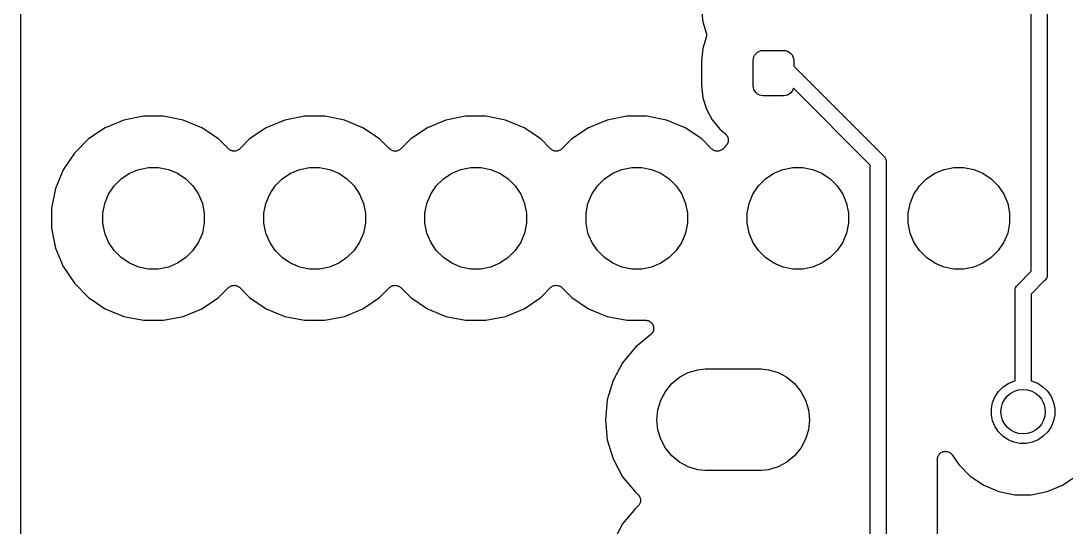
# Model space of a CAD drawing. Extents: x 2.36 to 5.74, y -5.57 to -1.66.
# Drawn here: x 2.358 to 3.007, y -2.867 to -2.553 of the extents above; entities that cross this region are included whole.
import ezdxf

# ---------------------------------------------------------------- set-up
doc = ezdxf.new("R2010")
doc.units = 0
doc.header["$MEASUREMENT"] = 0
doc.layers.add('BLACK', color=7, linetype='CONTINUOUS')

msp = doc.modelspace()

# ---------------------------------------------------------------- linework, layer by layer
at = {"layer": 'BLACK', "linetype": 'CONTINUOUS'}
for p, q in [((2.3578, -5.5622), (2.3578, -1.6628)), ((2.985, -2.70793), (2.985, -2.48525)), ((2.995, -2.48707), (2.995, -2.70975)), ((2.78041, -2.54548), (2.78117, -2.55319)), ((2.78117, -2.55319), (2.78324, -2.56002)), ((2.78324, -2.56293), (2.78117, -2.56976)), ((2.78324, -2.56002), (2.78325, -2.56004)), ((2.78333, -2.56248), (2.78324, -2.56293)), ((2.78325, -2.56004), (2.78325, -2.56004)), ((2.78325, -2.56004), (2.78325, -2.56004)), ((2.78325, -2.56004), (2.78326, -2.56009)), ((2.78326, -2.56009), (2.78335, -2.56054)), ((2.78343, -2.56203), (2.78333, -2.56248)), ((2.78335, -2.56054), (2.78344, -2.56099)), ((2.78344, -2.56151), (2.78343, -2.56197)), ((2.78343, -2.56197), (2.78343, -2.562)), ((2.78343, -2.562), (2.78343, -2.56203)), ((2.78344, -2.56099), (2.78344, -2.56102)), ((2.78344, -2.56102), (2.78344, -2.56105)), ((2.78344, -2.56105), (2.78344, -2.56151)), ((2.78117, -2.56976), (2.78041, -2.57747)), ((2.8124, -2.57722), (2.81252, -2.576)), ((2.81252, -2.576), (2.81288, -2.57481)), ((2.81288, -2.57481), (2.81346, -2.57372)), ((2.81346, -2.57372), (2.81425, -2.57277)), ((2.81425, -2.57277), (2.8152, -2.57199)), ((2.8152, -2.57199), (2.81629, -2.5714)), ((2.81629, -2.5714), (2.81747, -2.57105)), ((2.81747, -2.57105), (2.8187, -2.57093)), ((2.8187, -2.57093), (2.8313, -2.57093)), ((2.8313, -2.57093), (2.83253, -2.57105)), ((2.83253, -2.57105), (2.83371, -2.5714)), ((2.83371, -2.5714), (2.8348, -2.57199)), ((2.8348, -2.57199), (2.83575, -2.57277)), ((2.83575, -2.57277), (2.83654, -2.57372)), ((2.83654, -2.57372), (2.83712, -2.57481)), ((2.83712, -2.57481), (2.83748, -2.576)), ((2.83748, -2.576), (2.8376, -2.57722)), ((2.78041, -2.57747), (2.78041, -2.59253)), ((2.8124, -2.59278), (2.8124, -2.57722)), ((2.8376, -2.57722), (2.8376, -2.58072)), ((2.8376, -2.58072), (2.83779, -2.58082)), ((2.83779, -2.58082), (2.83855, -2.58145)), ((2.83855, -2.58145), (2.83871, -2.58164)), ((2.83871, -2.58164), (2.89336, -2.63629)), ((2.78041, -2.59253), (2.78117, -2.60024)), ((2.81252, -2.594), (2.8124, -2.59278)), ((2.81288, -2.59519), (2.81252, -2.594)), ((2.81346, -2.59628), (2.81288, -2.59519)), ((2.83712, -2.59519), (2.83654, -2.59628)), ((2.83735, -2.59442), (2.83712, -2.59519)), ((2.885, -2.64207), (2.83735, -2.59442)), ((2.78117, -2.60024), (2.78335, -2.60742)), ((2.81425, -2.59723), (2.81346, -2.59628)), ((2.8152, -2.59801), (2.81425, -2.59723)), ((2.81629, -2.5986), (2.8152, -2.59801)), ((2.81747, -2.59895), (2.81629, -2.5986)), ((2.8187, -2.59907), (2.81747, -2.59895)), ((2.8313, -2.59907), (2.8187, -2.59907)), ((2.83253, -2.59895), (2.8313, -2.59907)), ((2.83371, -2.5986), (2.83253, -2.59895)), ((2.8348, -2.59801), (2.83371, -2.5986)), ((2.83575, -2.59723), (2.8348, -2.59801)), ((2.83654, -2.59628), (2.83575, -2.59723)), ((2.78335, -2.60742), (2.78689, -2.61403)), ((2.42169, -2.61413), (2.41017, -2.6189)), ((2.43392, -2.61169), (2.42169, -2.61413)), ((2.44639, -2.61169), (2.43392, -2.61169)), ((2.45862, -2.61413), (2.44639, -2.61169)), ((2.47014, -2.6189), (2.45862, -2.61413)), ((2.52169, -2.61413), (2.51017, -2.6189)), ((2.53392, -2.61169), (2.52169, -2.61413)), ((2.54639, -2.61169), (2.53392, -2.61169)), ((2.55862, -2.61413), (2.54639, -2.61169)), ((2.57014, -2.6189), (2.55862, -2.61413)), ((2.62169, -2.61413), (2.61017, -2.6189)), ((2.63392, -2.61169), (2.62169, -2.61413)), ((2.64639, -2.61169), (2.63392, -2.61169)), ((2.65862, -2.61413), (2.64639, -2.61169)), ((2.67014, -2.6189), (2.65862, -2.61413)), ((2.72169, -2.61413), (2.71017, -2.6189)), ((2.73392, -2.61169), (2.72169, -2.61413)), ((2.74639, -2.61169), (2.73392, -2.61169)), ((2.75862, -2.61413), (2.74639, -2.61169)), ((2.77014, -2.6189), (2.75862, -2.61413)), ((2.78689, -2.61403), (2.79164, -2.61983)), ((2.41017, -2.6189), (2.3998, -2.62583)), ((2.48051, -2.62583), (2.47014, -2.6189)), ((2.51017, -2.6189), (2.4998, -2.62583)), ((2.58051, -2.62583), (2.57014, -2.6189)), ((2.61017, -2.6189), (2.5998, -2.62583)), ((2.68051, -2.62583), (2.67014, -2.6189)), ((2.71017, -2.6189), (2.6998, -2.62583)), ((2.78051, -2.62583), (2.77014, -2.6189)), ((2.79164, -2.61983), (2.79515, -2.62271)), ((2.3998, -2.62583), (2.39098, -2.63464)), ((2.48662, -2.63193), (2.48051, -2.62583)), ((2.4998, -2.62583), (2.49369, -2.63193)), ((2.58662, -2.63193), (2.58051, -2.62583)), ((2.5998, -2.62583), (2.59369, -2.63193)), ((2.68662, -2.63193), (2.68051, -2.62583)), ((2.6998, -2.62583), (2.69369, -2.63193)), ((2.78662, -2.63193), (2.78051, -2.62583)), ((2.79515, -2.62271), (2.79521, -2.62276)), ((2.79521, -2.62276), (2.79536, -2.62292)), ((2.79536, -2.62292), (2.79554, -2.62307)), ((2.79554, -2.62307), (2.7957, -2.62327)), ((2.7957, -2.62327), (2.79589, -2.62346)), ((2.79589, -2.62346), (2.79601, -2.62365)), ((2.79601, -2.62365), (2.79615, -2.62382)), ((2.79615, -2.62382), (2.79628, -2.62405)), ((2.79628, -2.62405), (2.79642, -2.62427)), ((2.79642, -2.62427), (2.7965, -2.62449)), ((2.7965, -2.62449), (2.79661, -2.62469)), ((2.79661, -2.62469), (2.79668, -2.62494)), ((2.79668, -2.62494), (2.79678, -2.62518)), ((2.79681, -2.62781), (2.79675, -2.62807)), ((2.79678, -2.62518), (2.79682, -2.6254)), ((2.79688, -2.62756), (2.79681, -2.62781)), ((2.79682, -2.6254), (2.79689, -2.62562)), ((2.7969, -2.62734), (2.79688, -2.62756)), ((2.79689, -2.62562), (2.79691, -2.62588)), ((2.79695, -2.62711), (2.7969, -2.62734)), ((2.79691, -2.62588), (2.79696, -2.62614)), ((2.79698, -2.62659), (2.79695, -2.62685)), ((2.79695, -2.62685), (2.79695, -2.62711)), ((2.79696, -2.62614), (2.79696, -2.62637)), ((2.79696, -2.62637), (2.79698, -2.62659)), ((2.48698, -2.63223), (2.48662, -2.63193)), ((2.48735, -2.63253), (2.48698, -2.63223)), ((2.48736, -2.63254), (2.48735, -2.63253)), ((2.48738, -2.63255), (2.48736, -2.63254)), ((2.48779, -2.63278), (2.48738, -2.63255)), ((2.4882, -2.633), (2.48779, -2.63278)), ((2.48822, -2.63301), (2.4882, -2.633)), ((2.48824, -2.63302), (2.48822, -2.63301)), ((2.48869, -2.63315), (2.48824, -2.63302)), ((2.48914, -2.63329), (2.48869, -2.63315)), ((2.48915, -2.6333), (2.48914, -2.63329)), ((2.48917, -2.6333), (2.48915, -2.6333)), ((2.48964, -2.63335), (2.48917, -2.6333)), ((2.49011, -2.6334), (2.48964, -2.63335)), ((2.49012, -2.6334), (2.49011, -2.6334)), ((2.49014, -2.6334), (2.49012, -2.6334)), ((2.49061, -2.63335), (2.49014, -2.6334)), ((2.49108, -2.63331), (2.49061, -2.63335)), ((2.49109, -2.63331), (2.49108, -2.63331)), ((2.49111, -2.63331), (2.49109, -2.63331)), ((2.49156, -2.63317), (2.49111, -2.63331)), ((2.49201, -2.63304), (2.49156, -2.63317)), ((2.49203, -2.63303), (2.49201, -2.63304)), ((2.49205, -2.63303), (2.49203, -2.63303)), ((2.49247, -2.63281), (2.49205, -2.63303)), ((2.49288, -2.63259), (2.49247, -2.63281)), ((2.49289, -2.63258), (2.49288, -2.63259)), ((2.49291, -2.63257), (2.49289, -2.63258)), ((2.49328, -2.63228), (2.49291, -2.63257)), ((2.49364, -2.63198), (2.49328, -2.63228)), ((2.49367, -2.63196), (2.49364, -2.63198)), ((2.49369, -2.63193), (2.49367, -2.63196)), ((2.49367, -2.63196), (2.49367, -2.63196)), ((2.49367, -2.63196), (2.49367, -2.63196)), ((2.58698, -2.63223), (2.58662, -2.63193)), ((2.58735, -2.63253), (2.58698, -2.63223)), ((2.58736, -2.63254), (2.58735, -2.63253)), ((2.58738, -2.63255), (2.58736, -2.63254)), ((2.58779, -2.63278), (2.58738, -2.63255)), ((2.5882, -2.633), (2.58779, -2.63278)), ((2.58822, -2.63301), (2.5882, -2.633)), ((2.58824, -2.63302), (2.58822, -2.63301)), ((2.58869, -2.63315), (2.58824, -2.63302)), ((2.58913, -2.63329), (2.58869, -2.63315)), ((2.58915, -2.6333), (2.58913, -2.63329)), ((2.58917, -2.6333), (2.58915, -2.6333)), ((2.58964, -2.63335), (2.58917, -2.6333)), ((2.59011, -2.6334), (2.58964, -2.63335)), ((2.59012, -2.6334), (2.59011, -2.6334)), ((2.59014, -2.6334), (2.59012, -2.6334)), ((2.59061, -2.63335), (2.59014, -2.6334)), ((2.59108, -2.63331), (2.59061, -2.63335)), ((2.59109, -2.63331), (2.59108, -2.63331)), ((2.59111, -2.63331), (2.59109, -2.63331)), ((2.59156, -2.63317), (2.59111, -2.63331)), ((2.59201, -2.63304), (2.59156, -2.63317)), ((2.59203, -2.63303), (2.59201, -2.63304)), ((2.59205, -2.63303), (2.59203, -2.63303)), ((2.59247, -2.63281), (2.59205, -2.63303)), ((2.59288, -2.63259), (2.59247, -2.63281)), ((2.59289, -2.63258), (2.59288, -2.63259)), ((2.59291, -2.63257), (2.59289, -2.63258)), ((2.59328, -2.63228), (2.59291, -2.63257)), ((2.59364, -2.63198), (2.59328, -2.63228)), ((2.59367, -2.63196), (2.59364, -2.63198)), ((2.59369, -2.63193), (2.59367, -2.63196)), ((2.59367, -2.63196), (2.59367, -2.63196)), ((2.59367, -2.63196), (2.59367, -2.63196)), ((2.68698, -2.63223), (2.68662, -2.63193)), ((2.68735, -2.63253), (2.68698, -2.63223)), ((2.68736, -2.63254), (2.68735, -2.63253)), ((2.68738, -2.63255), (2.68736, -2.63254)), ((2.68779, -2.63278), (2.68738, -2.63255)), ((2.6882, -2.633), (2.68779, -2.63278)), ((2.68822, -2.63301), (2.6882, -2.633)), ((2.68824, -2.63302), (2.68822, -2.63301)), ((2.68869, -2.63315), (2.68824, -2.63302)), ((2.68913, -2.63329), (2.68869, -2.63315)), ((2.68915, -2.6333), (2.68913, -2.63329)), ((2.68917, -2.6333), (2.68915, -2.6333)), ((2.68964, -2.63335), (2.68917, -2.6333)), ((2.69011, -2.6334), (2.68964, -2.63335)), ((2.69012, -2.6334), (2.69011, -2.6334)), ((2.69014, -2.6334), (2.69012, -2.6334)), ((2.69061, -2.63335), (2.69014, -2.6334)), ((2.69108, -2.63331), (2.69061, -2.63335)), ((2.69109, -2.63331), (2.69108, -2.63331)), ((2.69111, -2.63331), (2.69109, -2.63331)), ((2.69156, -2.63317), (2.69111, -2.63331)), ((2.69201, -2.63304), (2.69156, -2.63317)), ((2.69203, -2.63303), (2.69201, -2.63304)), ((2.69205, -2.63303), (2.69203, -2.63303)), ((2.69247, -2.63281), (2.69205, -2.63303)), ((2.69288, -2.63259), (2.69247, -2.63281)), ((2.69289, -2.63258), (2.69288, -2.63259)), ((2.69291, -2.63257), (2.69289, -2.63258)), ((2.69328, -2.63228), (2.69291, -2.63257)), ((2.69364, -2.63198), (2.69328, -2.63228)), ((2.69367, -2.63196), (2.69364, -2.63198)), ((2.69369, -2.63193), (2.69367, -2.63196)), ((2.69367, -2.63196), (2.69367, -2.63196)), ((2.69367, -2.63196), (2.69367, -2.63196)), ((2.78698, -2.63223), (2.78662, -2.63193)), ((2.78735, -2.63253), (2.78698, -2.63223)), ((2.78736, -2.63254), (2.78735, -2.63253)), ((2.78738, -2.63255), (2.78736, -2.63254)), ((2.78779, -2.63278), (2.78738, -2.63255)), ((2.7882, -2.633), (2.78779, -2.63278)), ((2.78822, -2.63301), (2.7882, -2.633)), ((2.78824, -2.63302), (2.78822, -2.63301)), ((2.78869, -2.63315), (2.78824, -2.63302)), ((2.78913, -2.63329), (2.78869, -2.63315)), ((2.78915, -2.6333), (2.78913, -2.63329)), ((2.78917, -2.6333), (2.78915, -2.6333)), ((2.78964, -2.63335), (2.78917, -2.6333)), ((2.79011, -2.6334), (2.78964, -2.63335)), ((2.79012, -2.6334), (2.79011, -2.6334)), ((2.79014, -2.6334), (2.79012, -2.6334)), ((2.79061, -2.63335), (2.79014, -2.6334)), ((2.79108, -2.63331), (2.79061, -2.63335)), ((2.79109, -2.63331), (2.79108, -2.63331)), ((2.79111, -2.63331), (2.79109, -2.63331)), ((2.79156, -2.63317), (2.79111, -2.63331)), ((2.79201, -2.63304), (2.79156, -2.63317)), ((2.79203, -2.63303), (2.79201, -2.63304)), ((2.79205, -2.63303), (2.79203, -2.63303)), ((2.79247, -2.63281), (2.79205, -2.63303)), ((2.79288, -2.63259), (2.79247, -2.63281)), ((2.79289, -2.63258), (2.79288, -2.63259)), ((2.79291, -2.63257), (2.79289, -2.63258)), ((2.79328, -2.63228), (2.79291, -2.63257)), ((2.79364, -2.63198), (2.79328, -2.63228)), ((2.79367, -2.63196), (2.79364, -2.63198)), ((2.79369, -2.63193), (2.79367, -2.63196)), ((2.79367, -2.63196), (2.79367, -2.63196)), ((2.79367, -2.63196), (2.79367, -2.63196)), ((2.79552, -2.63011), (2.79369, -2.63193)), ((2.79566, -2.62994), (2.79552, -2.63011)), ((2.79582, -2.62978), (2.79566, -2.62994)), ((2.79597, -2.62956), (2.79582, -2.62978)), ((2.79614, -2.62936), (2.79597, -2.62956)), ((2.79624, -2.62916), (2.79614, -2.62936)), ((2.79637, -2.62897), (2.79624, -2.62916)), ((2.79647, -2.62873), (2.79637, -2.62897)), ((2.7966, -2.6285), (2.79647, -2.62873)), ((2.79666, -2.62828), (2.7966, -2.6285)), ((2.79675, -2.62807), (2.79666, -2.62828)), ((2.39098, -2.63464), (2.38406, -2.64501)), ((2.89336, -2.63629), (2.89355, -2.63645)), ((2.89355, -2.63645), (2.89418, -2.63721)), ((2.89418, -2.63721), (2.89464, -2.63808)), ((2.89464, -2.63808), (2.89493, -2.63902)), ((2.89493, -2.63902), (2.895, -2.63975)), ((2.895, -2.63975), (2.89502, -2.64)), ((2.89502, -2.64), (2.895, -2.64025)), ((2.895, -2.64025), (2.895, -2.93975)), ((2.38406, -2.64501), (2.37928, -2.65653)), ((2.42008, -2.65054), (2.42524, -2.64709)), ((2.42524, -2.64709), (2.43097, -2.64471)), ((2.43097, -2.64471), (2.43706, -2.6435)), ((2.43706, -2.6435), (2.44326, -2.6435)), ((2.44326, -2.6435), (2.44934, -2.64471)), ((2.44934, -2.64471), (2.45508, -2.64709)), ((2.45508, -2.64709), (2.46024, -2.65054)), ((2.52008, -2.65054), (2.52524, -2.64709)), ((2.52524, -2.64709), (2.53097, -2.64471)), ((2.53097, -2.64471), (2.53706, -2.6435)), ((2.53706, -2.6435), (2.54326, -2.6435)), ((2.54326, -2.6435), (2.54934, -2.64471)), ((2.54934, -2.64471), (2.55508, -2.64709)), ((2.55508, -2.64709), (2.56024, -2.65054)), ((2.62008, -2.65054), (2.62524, -2.64709)), ((2.62524, -2.64709), (2.63097, -2.64471)), ((2.63097, -2.64471), (2.63706, -2.6435)), ((2.63706, -2.6435), (2.64326, -2.6435)), ((2.64326, -2.6435), (2.64934, -2.64471)), ((2.64934, -2.64471), (2.65508, -2.64709)), ((2.65508, -2.64709), (2.66024, -2.65054)), ((2.72008, -2.65054), (2.72524, -2.64709)), ((2.72524, -2.64709), (2.73097, -2.64471)), ((2.73097, -2.64471), (2.73706, -2.6435)), ((2.73706, -2.6435), (2.74326, -2.6435)), ((2.74326, -2.6435), (2.74934, -2.64471)), ((2.74934, -2.64471), (2.75508, -2.64709)), ((2.75508, -2.64709), (2.76024, -2.65054)), ((2.82008, -2.65054), (2.82524, -2.64709)), ((2.82524, -2.64709), (2.83097, -2.64471)), ((2.83097, -2.64471), (2.83706, -2.6435)), ((2.83706, -2.6435), (2.84326, -2.6435)), ((2.84326, -2.6435), (2.84934, -2.64471)), ((2.84934, -2.64471), (2.85508, -2.64709)), ((2.85508, -2.64709), (2.86024, -2.65054)), ((2.885, -2.93793), (2.885, -2.64207)), ((2.92008, -2.65054), (2.92524, -2.64709)), ((2.92524, -2.64709), (2.93097, -2.64471)), ((2.93097, -2.64471), (2.93706, -2.6435)), ((2.93706, -2.6435), (2.94326, -2.6435)), ((2.94326, -2.6435), (2.94934, -2.64471)), ((2.94934, -2.64471), (2.95508, -2.64709)), ((2.95508, -2.64709), (2.96024, -2.65054)), ((2.41569, -2.65492), (2.42008, -2.65054)), ((2.46024, -2.65054), (2.46462, -2.65492)), ((2.51569, -2.65492), (2.52008, -2.65054)), ((2.56024, -2.65054), (2.56462, -2.65492)), ((2.61569, -2.65492), (2.62008, -2.65054)), ((2.66024, -2.65054), (2.66462, -2.65492)), ((2.71569, -2.65492), (2.72008, -2.65054)), ((2.76024, -2.65054), (2.76462, -2.65492)), ((2.81569, -2.65492), (2.82008, -2.65054)), ((2.86024, -2.65054), (2.86462, -2.65492)), ((2.91569, -2.65492), (2.92008, -2.65054)), ((2.96024, -2.65054), (2.96462, -2.65492)), ((2.37928, -2.65653), (2.37685, -2.66876)), ((2.40987, -2.66581), (2.41225, -2.66008)), ((2.41225, -2.66008), (2.41569, -2.65492)), ((2.46462, -2.65492), (2.46807, -2.66008)), ((2.46807, -2.66008), (2.47044, -2.66581)), ((2.50987, -2.66581), (2.51225, -2.66008)), ((2.51225, -2.66008), (2.51569, -2.65492)), ((2.56462, -2.65492), (2.56807, -2.66008)), ((2.56807, -2.66008), (2.57044, -2.66581)), ((2.60987, -2.66581), (2.61225, -2.66008)), ((2.61225, -2.66008), (2.61569, -2.65492)), ((2.66462, -2.65492), (2.66807, -2.66008)), ((2.66807, -2.66008), (2.67044, -2.66581)), ((2.70987, -2.66581), (2.71225, -2.66008)), ((2.71225, -2.66008), (2.71569, -2.65492)), ((2.76462, -2.65492), (2.76807, -2.66008)), ((2.76807, -2.66008), (2.77044, -2.66581)), ((2.80987, -2.66581), (2.81225, -2.66008)), ((2.81225, -2.66008), (2.81569, -2.65492)), ((2.86462, -2.65492), (2.86807, -2.66008)), ((2.86807, -2.66008), (2.87044, -2.66581)), ((2.90987, -2.66581), (2.91225, -2.66008)), ((2.91225, -2.66008), (2.91569, -2.65492)), ((2.96462, -2.65492), (2.96807, -2.66008)), ((2.96807, -2.66008), (2.97044, -2.66581)), ((2.40866, -2.6719), (2.40987, -2.66581)), ((2.47044, -2.66581), (2.47165, -2.6719)), ((2.50866, -2.6719), (2.50987, -2.66581)), ((2.57044, -2.66581), (2.57165, -2.6719)), ((2.60866, -2.6719), (2.60987, -2.66581)), ((2.67044, -2.66581), (2.67165, -2.6719)), ((2.70866, -2.6719), (2.70987, -2.66581)), ((2.77044, -2.66581), (2.77165, -2.6719)), ((2.80866, -2.6719), (2.80987, -2.66581)), ((2.87044, -2.66581), (2.87165, -2.6719)), ((2.90866, -2.6719), (2.90987, -2.66581)), ((2.97044, -2.66581), (2.97165, -2.6719)), ((2.37685, -2.66876), (2.37685, -2.68124)), ((2.40866, -2.6781), (2.40866, -2.6719)), ((2.47165, -2.6719), (2.47165, -2.6781)), ((2.50866, -2.6781), (2.50866, -2.6719)), ((2.57165, -2.6719), (2.57165, -2.6781)), ((2.60866, -2.6781), (2.60866, -2.6719)), ((2.67165, -2.6719), (2.67165, -2.6781)), ((2.70866, -2.6781), (2.70866, -2.6719)), ((2.77165, -2.6719), (2.77165, -2.6781)), ((2.80866, -2.6781), (2.80866, -2.6719)), ((2.87165, -2.6719), (2.87165, -2.6781)), ((2.90866, -2.6781), (2.90866, -2.6719)), ((2.97165, -2.6719), (2.97165, -2.6781)), ((2.40987, -2.68419), (2.40866, -2.6781)), ((2.47165, -2.6781), (2.47044, -2.68419)), ((2.50987, -2.68419), (2.50866, -2.6781)), ((2.57165, -2.6781), (2.57044, -2.68419)), ((2.60987, -2.68419), (2.60866, -2.6781)), ((2.67165, -2.6781), (2.67044, -2.68419)), ((2.70987, -2.68419), (2.70866, -2.6781)), ((2.77165, -2.6781), (2.77044, -2.68419)), ((2.80987, -2.68419), (2.80866, -2.6781)), ((2.87165, -2.6781), (2.87044, -2.68419)), ((2.90987, -2.68419), (2.90866, -2.6781)), ((2.97165, -2.6781), (2.97044, -2.68419)), ((2.37685, -2.68124), (2.37928, -2.69347)), ((2.41225, -2.68992), (2.40987, -2.68419)), ((2.47044, -2.68419), (2.46807, -2.68992)), ((2.51225, -2.68992), (2.50987, -2.68419)), ((2.57044, -2.68419), (2.56807, -2.68992)), ((2.61225, -2.68992), (2.60987, -2.68419)), ((2.67044, -2.68419), (2.66807, -2.68992)), ((2.71225, -2.68992), (2.70987, -2.68419)), ((2.77044, -2.68419), (2.76807, -2.68992)), ((2.81225, -2.68992), (2.80987, -2.68419)), ((2.87044, -2.68419), (2.86807, -2.68992)), ((2.91225, -2.68992), (2.90987, -2.68419)), ((2.97044, -2.68419), (2.96807, -2.68992)), ((2.41569, -2.69508), (2.41225, -2.68992)), ((2.46807, -2.68992), (2.46462, -2.69508)), ((2.51569, -2.69508), (2.51225, -2.68992)), ((2.56807, -2.68992), (2.56462, -2.69508)), ((2.61569, -2.69508), (2.61225, -2.68992)), ((2.66807, -2.68992), (2.66462, -2.69508)), ((2.71569, -2.69508), (2.71225, -2.68992)), ((2.76807, -2.68992), (2.76462, -2.69508)), ((2.81569, -2.69508), (2.81225, -2.68992)), ((2.86807, -2.68992), (2.86462, -2.69508)), ((2.91569, -2.69508), (2.91225, -2.68992)), ((2.96807, -2.68992), (2.96462, -2.69508)), ((2.37928, -2.69347), (2.38406, -2.70499)), ((2.42008, -2.69946), (2.41569, -2.69508)), ((2.46462, -2.69508), (2.46024, -2.69946)), ((2.52008, -2.69946), (2.51569, -2.69508)), ((2.56462, -2.69508), (2.56024, -2.69946)), ((2.62008, -2.69946), (2.61569, -2.69508)), ((2.66462, -2.69508), (2.66024, -2.69946)), ((2.72008, -2.69946), (2.71569, -2.69508)), ((2.76462, -2.69508), (2.76024, -2.69946)), ((2.82008, -2.69946), (2.81569, -2.69508)), ((2.86462, -2.69508), (2.86024, -2.69946)), ((2.92008, -2.69946), (2.91569, -2.69508)), ((2.96462, -2.69508), (2.96024, -2.69946)), ((2.38406, -2.70499), (2.39098, -2.71536)), ((2.42524, -2.70291), (2.42008, -2.69946)), ((2.43097, -2.70529), (2.42524, -2.70291)), ((2.43706, -2.7065), (2.43097, -2.70529)), ((2.44934, -2.70529), (2.44326, -2.7065)), ((2.45508, -2.70291), (2.44934, -2.70529)), ((2.46024, -2.69946), (2.45508, -2.70291)), ((2.52524, -2.70291), (2.52008, -2.69946)), ((2.53097, -2.70529), (2.52524, -2.70291)), ((2.53706, -2.7065), (2.53097, -2.70529)), ((2.54934, -2.70529), (2.54326, -2.7065)), ((2.55508, -2.70291), (2.54934, -2.70529)), ((2.56024, -2.69946), (2.55508, -2.70291)), ((2.62524, -2.70291), (2.62008, -2.69946)), ((2.63097, -2.70529), (2.62524, -2.70291)), ((2.63706, -2.7065), (2.63097, -2.70529)), ((2.64934, -2.70529), (2.64326, -2.7065)), ((2.65508, -2.70291), (2.64934, -2.70529)), ((2.66024, -2.69946), (2.65508, -2.70291)), ((2.72524, -2.70291), (2.72008, -2.69946)), ((2.73097, -2.70529), (2.72524, -2.70291)), ((2.73706, -2.7065), (2.73097, -2.70529)), ((2.74934, -2.70529), (2.74326, -2.7065)), ((2.75508, -2.70291), (2.74934, -2.70529)), ((2.76024, -2.69946), (2.75508, -2.70291)), ((2.82524, -2.70291), (2.82008, -2.69946)), ((2.83097, -2.70529), (2.82524, -2.70291)), ((2.83706, -2.7065), (2.83097, -2.70529)), ((2.84934, -2.70529), (2.84326, -2.7065)), ((2.85508, -2.70291), (2.84934, -2.70529)), ((2.86024, -2.69946), (2.85508, -2.70291)), ((2.92524, -2.70291), (2.92008, -2.69946)), ((2.93097, -2.70529), (2.92524, -2.70291)), ((2.93706, -2.7065), (2.93097, -2.70529)), ((2.94934, -2.70529), (2.94326, -2.7065)), ((2.95508, -2.70291), (2.94934, -2.70529)), ((2.96024, -2.69946), (2.95508, -2.70291)), ((2.44326, -2.7065), (2.43706, -2.7065)), ((2.54326, -2.7065), (2.53706, -2.7065)), ((2.64326, -2.7065), (2.63706, -2.7065)), ((2.74326, -2.7065), (2.73706, -2.7065)), ((2.84326, -2.7065), (2.83706, -2.7065)), ((2.94326, -2.7065), (2.93706, -2.7065)), ((2.97664, -2.71629), (2.985, -2.70793)), ((2.99464, -2.71192), (2.99418, -2.71279)), ((2.99493, -2.71098), (2.99464, -2.71192)), ((2.995, -2.71025), (2.99493, -2.71098)), ((2.995, -2.70975), (2.99502, -2.71)), ((2.99502, -2.71), (2.995, -2.71025)), ((2.995, -2.71025), (2.995, -2.71025)), ((2.39098, -2.71536), (2.3998, -2.72417)), ((2.48051, -2.72417), (2.48662, -2.71807)), ((2.48662, -2.71807), (2.48665, -2.71804)), ((2.48665, -2.71804), (2.48667, -2.71802)), ((2.48665, -2.71804), (2.48665, -2.71804)), ((2.48665, -2.71804), (2.48665, -2.71804)), ((2.48667, -2.71802), (2.48704, -2.71772)), ((2.48704, -2.71772), (2.48741, -2.71743)), ((2.48741, -2.71743), (2.48742, -2.71742)), ((2.48742, -2.71742), (2.48743, -2.71741)), ((2.48743, -2.71741), (2.48785, -2.71719)), ((2.48785, -2.71719), (2.48827, -2.71697)), ((2.48827, -2.71697), (2.48828, -2.71697)), ((2.48828, -2.71697), (2.4883, -2.71696)), ((2.4883, -2.71696), (2.48876, -2.71683)), ((2.48876, -2.71683), (2.4892, -2.71669)), ((2.4892, -2.71669), (2.48922, -2.71669)), ((2.48922, -2.71669), (2.48924, -2.71669)), ((2.48924, -2.71669), (2.48971, -2.71664)), ((2.48971, -2.71664), (2.49017, -2.7166)), ((2.49017, -2.7166), (2.49019, -2.7166)), ((2.49019, -2.7166), (2.49021, -2.7166)), ((2.49021, -2.7166), (2.49068, -2.71665)), ((2.49068, -2.71665), (2.49115, -2.7167)), ((2.49115, -2.7167), (2.49116, -2.7167)), ((2.49116, -2.7167), (2.49118, -2.71671)), ((2.49118, -2.71671), (2.49163, -2.71685)), ((2.49163, -2.71685), (2.49208, -2.71698)), ((2.49208, -2.71698), (2.49209, -2.71699)), ((2.49209, -2.71699), (2.49211, -2.717)), ((2.49211, -2.717), (2.49253, -2.71723)), ((2.49253, -2.71723), (2.49294, -2.71745)), ((2.49294, -2.71745), (2.49295, -2.71746)), ((2.49295, -2.71746), (2.49297, -2.71747)), ((2.49297, -2.71747), (2.49333, -2.71777)), ((2.49333, -2.71777), (2.49369, -2.71807)), ((2.49369, -2.71807), (2.4998, -2.72417)), ((2.58051, -2.72417), (2.58662, -2.71807)), ((2.58662, -2.71807), (2.58665, -2.71804)), ((2.58665, -2.71804), (2.58667, -2.71802)), ((2.58665, -2.71804), (2.58665, -2.71804)), ((2.58665, -2.71804), (2.58665, -2.71804)), ((2.58667, -2.71802), (2.58704, -2.71772)), ((2.58704, -2.71772), (2.58741, -2.71743)), ((2.58741, -2.71743), (2.58742, -2.71742)), ((2.58742, -2.71742), (2.58743, -2.71741)), ((2.58743, -2.71741), (2.58785, -2.71719)), ((2.58785, -2.71719), (2.58827, -2.71697)), ((2.58827, -2.71697), (2.58828, -2.71697)), ((2.58828, -2.71697), (2.5883, -2.71696)), ((2.5883, -2.71696), (2.58876, -2.71683)), ((2.58876, -2.71683), (2.5892, -2.71669)), ((2.5892, -2.71669), (2.58922, -2.71669)), ((2.58922, -2.71669), (2.58924, -2.71669)), ((2.58924, -2.71669), (2.58971, -2.71664)), ((2.58971, -2.71664), (2.59017, -2.7166)), ((2.59017, -2.7166), (2.59019, -2.7166)), ((2.59019, -2.7166), (2.59021, -2.7166)), ((2.59021, -2.7166), (2.59068, -2.71665)), ((2.59068, -2.71665), (2.59115, -2.7167)), ((2.59115, -2.7167), (2.59116, -2.7167)), ((2.59116, -2.7167), (2.59118, -2.71671)), ((2.59118, -2.71671), (2.59163, -2.71685)), ((2.59163, -2.71685), (2.59208, -2.71698)), ((2.59208, -2.71698), (2.59209, -2.71699)), ((2.59209, -2.71699), (2.59211, -2.717)), ((2.59211, -2.717), (2.59253, -2.71723)), ((2.59253, -2.71723), (2.59294, -2.71745)), ((2.59294, -2.71745), (2.59295, -2.71746)), ((2.59295, -2.71746), (2.59297, -2.71747)), ((2.59297, -2.71747), (2.59333, -2.71777)), ((2.59333, -2.71777), (2.59369, -2.71807)), ((2.59369, -2.71807), (2.5998, -2.72417)), ((2.68051, -2.72417), (2.68662, -2.71807)), ((2.68662, -2.71807), (2.68665, -2.71804)), ((2.68665, -2.71804), (2.68667, -2.71802)), ((2.68665, -2.71804), (2.68665, -2.71804)), ((2.68665, -2.71804), (2.68665, -2.71804)), ((2.68667, -2.71802), (2.68704, -2.71772)), ((2.68704, -2.71772), (2.68741, -2.71743)), ((2.68741, -2.71743), (2.68742, -2.71742)), ((2.68742, -2.71742), (2.68743, -2.71741)), ((2.68743, -2.71741), (2.68785, -2.71719)), ((2.68785, -2.71719), (2.68827, -2.71697)), ((2.68827, -2.71697), (2.68829, -2.71697)), ((2.68829, -2.71697), (2.6883, -2.71696)), ((2.6883, -2.71696), (2.68876, -2.71683)), ((2.68876, -2.71683), (2.6892, -2.71669)), ((2.6892, -2.71669), (2.68922, -2.71669)), ((2.68922, -2.71669), (2.68924, -2.71669)), ((2.68924, -2.71669), (2.68971, -2.71664)), ((2.68971, -2.71664), (2.69017, -2.7166)), ((2.69017, -2.7166), (2.69019, -2.7166)), ((2.69019, -2.7166), (2.69021, -2.7166)), ((2.69021, -2.7166), (2.69068, -2.71665)), ((2.69068, -2.71665), (2.69115, -2.7167)), ((2.69115, -2.7167), (2.69116, -2.7167)), ((2.69116, -2.7167), (2.69118, -2.71671)), ((2.69118, -2.71671), (2.69163, -2.71685)), ((2.69163, -2.71685), (2.69208, -2.71698)), ((2.69208, -2.71698), (2.69209, -2.71699)), ((2.69209, -2.71699), (2.69211, -2.717)), ((2.69211, -2.717), (2.69253, -2.71723)), ((2.69253, -2.71723), (2.69294, -2.71745)), ((2.69294, -2.71745), (2.69295, -2.71746)), ((2.69295, -2.71746), (2.69297, -2.71747)), ((2.69297, -2.71747), (2.69333, -2.71777)), ((2.69333, -2.71777), (2.69369, -2.71807)), ((2.69369, -2.71807), (2.6998, -2.72417)), ((2.97507, -2.71902), (2.97536, -2.71808)), ((2.97536, -2.71808), (2.97582, -2.71721)), ((2.97582, -2.71721), (2.97609, -2.71689)), ((2.97609, -2.71689), (2.97645, -2.71645)), ((2.97645, -2.71645), (2.97664, -2.71629)), ((2.99336, -2.71371), (2.985, -2.72207)), ((2.99355, -2.71355), (2.99336, -2.71371)), ((2.99418, -2.71279), (2.99355, -2.71355)), ((2.3998, -2.72417), (2.41017, -2.7311)), ((2.47014, -2.7311), (2.48051, -2.72417)), ((2.4998, -2.72417), (2.51017, -2.7311)), ((2.57014, -2.7311), (2.58051, -2.72417)), ((2.5998, -2.72417), (2.61017, -2.7311)), ((2.67014, -2.7311), (2.68051, -2.72417)), ((2.6998, -2.72417), (2.71017, -2.7311)), ((2.97498, -2.72), (2.97507, -2.71902)), ((2.975, -2.72025), (2.97498, -2.72)), ((2.975, -2.77592), (2.975, -2.72025)), ((2.985, -2.72207), (2.985, -2.77592)), ((2.41017, -2.7311), (2.42169, -2.73587)), ((2.45862, -2.73587), (2.47014, -2.7311)), ((2.51017, -2.7311), (2.52169, -2.73587)), ((2.55862, -2.73587), (2.57014, -2.7311)), ((2.61017, -2.7311), (2.62169, -2.73587)), ((2.65862, -2.73587), (2.67014, -2.7311)), ((2.71017, -2.7311), (2.72169, -2.73587)), ((2.42169, -2.73587), (2.43392, -2.73831)), ((2.43392, -2.73831), (2.44639, -2.73831)), ((2.44639, -2.73831), (2.45862, -2.73587)), ((2.52169, -2.73587), (2.53392, -2.73831)), ((2.53392, -2.73831), (2.54639, -2.73831)), ((2.54639, -2.73831), (2.55862, -2.73587)), ((2.62169, -2.73587), (2.63392, -2.73831)), ((2.63392, -2.73831), (2.64639, -2.73831)), ((2.64639, -2.73831), (2.65862, -2.73587)), ((2.72169, -2.73587), (2.73392, -2.73831)), ((2.73392, -2.73831), (2.74566, -2.73831)), ((2.74566, -2.73831), (2.74573, -2.73831)), ((2.74573, -2.73831), (2.74596, -2.73833)), ((2.74596, -2.73833), (2.7462, -2.73834)), ((2.7462, -2.73834), (2.74645, -2.73839)), ((2.74645, -2.73839), (2.7467, -2.73842)), ((2.7467, -2.73842), (2.74692, -2.73849)), ((2.74692, -2.73849), (2.74716, -2.73854)), ((2.74716, -2.73854), (2.74739, -2.73864)), ((2.74739, -2.73864), (2.74763, -2.73871)), ((2.74763, -2.73871), (2.74784, -2.73883)), ((2.74784, -2.73883), (2.74805, -2.73892)), ((2.74805, -2.73892), (2.74826, -2.73906)), ((2.74826, -2.73906), (2.74848, -2.73918)), ((2.74848, -2.73918), (2.74867, -2.73933)), ((2.74867, -2.73933), (2.74886, -2.73947)), ((2.74886, -2.73947), (2.74904, -2.73965)), ((2.74904, -2.73965), (2.74923, -2.73981)), ((2.74923, -2.73981), (2.74938, -2.73999)), ((2.74938, -2.73999), (2.74955, -2.74016)), ((2.74955, -2.74016), (2.74969, -2.74037)), ((2.74969, -2.74037), (2.74984, -2.74057)), ((2.74984, -2.74057), (2.74995, -2.74078)), ((2.74995, -2.74078), (2.75008, -2.74098)), ((2.75008, -2.74098), (2.75018, -2.74121)), ((2.75018, -2.74121), (2.7503, -2.74143)), ((2.7503, -2.74143), (2.75036, -2.74166)), ((2.75044, -2.74477), (2.75034, -2.745)), ((2.75036, -2.74166), (2.75045, -2.74188)), ((2.75049, -2.74454), (2.75044, -2.74477)), ((2.75045, -2.74188), (2.7505, -2.74213)), ((2.75056, -2.74431), (2.75049, -2.74454)), ((2.7505, -2.74213), (2.75057, -2.74237)), ((2.75058, -2.74406), (2.75056, -2.74431)), ((2.75057, -2.74237), (2.75059, -2.74261)), ((2.75063, -2.74381), (2.75058, -2.74406)), ((2.75059, -2.74261), (2.75064, -2.74284)), ((2.75066, -2.74334), (2.75063, -2.74358)), ((2.75063, -2.74358), (2.75063, -2.74381)), ((2.75064, -2.74284), (2.75064, -2.74309)), ((2.75064, -2.74309), (2.75066, -2.74334)), ((2.74883, -2.74717), (2.73927, -2.75502)), ((2.749, -2.747), (2.74883, -2.74717)), ((2.74918, -2.74685), (2.749, -2.747)), ((2.74934, -2.74666), (2.74918, -2.74685)), ((2.74952, -2.74648), (2.74934, -2.74666)), ((2.74965, -2.74629), (2.74952, -2.74648)), ((2.7498, -2.7461), (2.74965, -2.74629)), ((2.74992, -2.74588), (2.7498, -2.7461)), ((2.75006, -2.74567), (2.74992, -2.74588)), ((2.75016, -2.74545), (2.75006, -2.74567)), ((2.75027, -2.74524), (2.75016, -2.74545)), ((2.75034, -2.745), (2.75027, -2.74524)), ((2.73927, -2.75502), (2.73136, -2.76466)), ((2.73136, -2.76466), (2.72548, -2.77566)), ((2.76667, -2.77369), (2.77214, -2.77076)), ((2.77214, -2.77076), (2.77808, -2.76896)), ((2.77808, -2.76896), (2.7827, -2.7685)), ((2.7827, -2.7685), (2.8173, -2.7685)), ((2.8173, -2.7685), (2.82192, -2.76896)), ((2.82192, -2.76896), (2.82786, -2.77076)), ((2.82786, -2.77076), (2.83333, -2.77369)), ((2.72548, -2.77566), (2.72186, -2.78759)), ((2.76187, -2.77762), (2.76667, -2.77369)), ((2.83333, -2.77369), (2.83813, -2.77762)), ((2.97068, -2.77756), (2.97426, -2.77607)), ((2.97426, -2.77607), (2.975, -2.77592)), ((2.985, -2.77592), (2.98574, -2.77607)), ((2.98574, -2.77607), (2.98932, -2.77756)), ((2.75501, -2.78789), (2.75794, -2.78242)), ((2.75794, -2.78242), (2.76187, -2.77762)), ((2.83813, -2.77762), (2.84206, -2.78242)), ((2.84206, -2.78242), (2.84499, -2.78789)), ((2.96256, -2.78568), (2.96471, -2.78245)), ((2.96471, -2.78245), (2.96745, -2.77971)), ((2.96745, -2.77971), (2.97068, -2.77756)), ((2.98932, -2.77756), (2.99255, -2.77971)), ((2.99255, -2.77971), (2.99529, -2.78245)), ((2.99529, -2.78245), (2.99744, -2.78568)), ((2.72186, -2.78759), (2.72064, -2.8)), ((2.75321, -2.79383), (2.75501, -2.78789)), ((2.84499, -2.78789), (2.84679, -2.79383)), ((2.96031, -2.79306), (2.96107, -2.78926)), ((2.96107, -2.78926), (2.96256, -2.78568)), ((2.99744, -2.78568), (2.99893, -2.78926)), ((2.99893, -2.78926), (2.99969, -2.79306)), ((2.7526, -2.8), (2.75321, -2.79383)), ((2.84679, -2.79383), (2.8474, -2.8)), ((2.96031, -2.79694), (2.96031, -2.79306)), ((2.99969, -2.79306), (2.99969, -2.79694)), ((2.72064, -2.8), (2.72186, -2.81241)), ((2.75321, -2.80617), (2.7526, -2.8)), ((2.8474, -2.8), (2.84679, -2.80617)), ((2.96107, -2.80074), (2.96031, -2.79694)), ((2.96256, -2.80432), (2.96107, -2.80074)), ((2.99893, -2.80074), (2.99744, -2.80432)), ((2.99969, -2.79694), (2.99893, -2.80074)), ((2.75501, -2.81211), (2.75321, -2.80617)), ((2.84679, -2.80617), (2.84499, -2.81211)), ((2.96471, -2.80755), (2.96256, -2.80432)), ((2.96745, -2.81029), (2.96471, -2.80755)), ((2.99529, -2.80755), (2.99255, -2.81029)), ((2.99744, -2.80432), (2.99529, -2.80755)), ((2.72186, -2.81241), (2.72548, -2.82434)), ((2.75794, -2.81758), (2.75501, -2.81211)), ((2.84499, -2.81211), (2.84206, -2.81758)), ((2.97068, -2.81244), (2.96745, -2.81029)), ((2.97426, -2.81393), (2.97068, -2.81244)), ((2.97806, -2.81469), (2.97426, -2.81393)), ((2.98194, -2.81469), (2.97806, -2.81469)), ((2.98574, -2.81393), (2.98194, -2.81469)), ((2.98932, -2.81244), (2.98574, -2.81393)), ((2.99255, -2.81029), (2.98932, -2.81244)), ((2.76187, -2.82238), (2.75794, -2.81758)), ((2.76667, -2.82631), (2.76187, -2.82238)), ((2.83813, -2.82238), (2.83333, -2.82631)), ((2.84206, -2.81758), (2.83813, -2.82238)), ((2.92707, -2.82306), (2.92721, -2.82261)), ((2.92721, -2.82261), (2.92722, -2.8226)), ((2.92721, -2.82261), (2.92721, -2.82261)), ((2.92722, -2.8226), (2.92745, -2.82218)), ((2.92745, -2.82218), (2.92768, -2.82176)), ((2.92768, -2.82176), (2.92768, -2.82175)), ((2.92768, -2.82175), (2.92769, -2.82175)), ((2.92769, -2.82175), (2.928, -2.82138)), ((2.928, -2.82138), (2.9283, -2.82101)), ((2.9283, -2.82101), (2.92831, -2.821)), ((2.92831, -2.821), (2.92869, -2.82069)), ((2.92831, -2.821), (2.92831, -2.821)), ((2.92869, -2.82069), (2.92906, -2.82039)), ((2.92906, -2.82039), (2.92907, -2.82039)), ((2.92907, -2.82039), (2.9295, -2.82017)), ((2.92907, -2.82039), (2.92907, -2.82039)), ((2.9295, -2.82017), (2.92993, -2.81994)), ((2.92993, -2.81994), (2.92994, -2.81993)), ((2.92993, -2.81994), (2.92993, -2.81994)), ((2.92994, -2.81993), (2.93039, -2.8198)), ((2.93039, -2.8198), (2.93086, -2.81966)), ((2.93086, -2.81966), (2.93087, -2.81966)), ((2.93087, -2.81966), (2.93135, -2.81962)), ((2.93087, -2.81966), (2.93087, -2.81966)), ((2.93135, -2.81962), (2.93183, -2.81957)), ((2.93183, -2.81957), (2.93184, -2.81957)), ((2.93184, -2.81957), (2.93185, -2.81957)), ((2.93185, -2.81957), (2.93232, -2.81962)), ((2.93232, -2.81962), (2.9328, -2.81967)), ((2.9328, -2.81967), (2.93281, -2.81967)), ((2.93281, -2.81967), (2.93282, -2.81967)), ((2.93282, -2.81967), (2.93327, -2.81981)), ((2.93327, -2.81981), (2.93374, -2.81996)), ((2.93374, -2.81996), (2.93374, -2.81996)), ((2.93374, -2.81996), (2.93375, -2.81996)), ((2.93375, -2.81996), (2.93417, -2.82019)), ((2.93417, -2.82019), (2.9346, -2.82042)), ((2.9346, -2.82042), (2.9346, -2.82042)), ((2.9346, -2.82042), (2.93461, -2.82043)), ((2.93461, -2.82043), (2.93498, -2.82073)), ((2.93498, -2.82073), (2.93535, -2.82104)), ((2.93535, -2.82104), (2.93535, -2.82104)), ((2.93535, -2.82104), (2.93536, -2.82105)), ((2.93536, -2.82105), (2.93566, -2.82142)), ((2.93566, -2.82142), (2.93597, -2.82179)), ((2.93597, -2.82179), (2.94, -2.82783)), ((2.72548, -2.82434), (2.73136, -2.83534)), ((2.77214, -2.82924), (2.76667, -2.82631)), ((2.83333, -2.82631), (2.82786, -2.82924)), ((2.92681, -2.8245), (2.92687, -2.82401)), ((2.92681, -2.82451), (2.92681, -2.8245)), ((2.92681, -2.82457), (2.92681, -2.82451)), ((2.92681, -2.82451), (2.92681, -2.82451)), ((2.92681, -2.82451), (2.92681, -2.82451)), ((2.92681, -2.93795), (2.92681, -2.82457)), ((2.92687, -2.82401), (2.92692, -2.82354)), ((2.92692, -2.82353), (2.92707, -2.82306)), ((2.92692, -2.82354), (2.92692, -2.82353)), ((2.92692, -2.82354), (2.92692, -2.82354)), ((2.94, -2.82783), (2.94717, -2.835)), ((2.73136, -2.83534), (2.73927, -2.84498)), ((2.77808, -2.83104), (2.77214, -2.82924)), ((2.7827, -2.8315), (2.77808, -2.83104)), ((2.8173, -2.8315), (2.7827, -2.8315)), ((2.82192, -2.83104), (2.8173, -2.8315)), ((2.82786, -2.82924), (2.82192, -2.83104)), ((2.94717, -2.835), (2.95561, -2.84064)), ((3.00439, -2.84064), (3.01283, -2.835)), ((2.95561, -2.84064), (2.96498, -2.84452)), ((2.99502, -2.84452), (3.00439, -2.84064)), ((2.73927, -2.84498), (2.74068, -2.84613)), ((2.74068, -2.84613), (2.74071, -2.84616)), ((2.74071, -2.84616), (2.74071, -2.84616)), ((2.74071, -2.84616), (2.74071, -2.84616)), ((2.74071, -2.84616), (2.74073, -2.84618)), ((2.74073, -2.84618), (2.74106, -2.84652)), ((2.74106, -2.84652), (2.74139, -2.84686)), ((2.74139, -2.84686), (2.7414, -2.84687)), ((2.7414, -2.84687), (2.74141, -2.84688)), ((2.74141, -2.84688), (2.74167, -2.84728)), ((2.74167, -2.84728), (2.74193, -2.84767)), ((2.74193, -2.84767), (2.74193, -2.84768)), ((2.74193, -2.84768), (2.74194, -2.8477)), ((2.74194, -2.8477), (2.74212, -2.84814)), ((2.74212, -2.84814), (2.7423, -2.84857)), ((2.7423, -2.84857), (2.7423, -2.84859)), ((2.7423, -2.84859), (2.7423, -2.8486)), ((2.7423, -2.8486), (2.74239, -2.84907)), ((2.96498, -2.84452), (2.97493, -2.8465)), ((2.97493, -2.8465), (2.98507, -2.8465)), ((2.98507, -2.8465), (2.99502, -2.84452)), ((2.73927, -2.85502), (2.73136, -2.86466)), ((2.74068, -2.85387), (2.73927, -2.85502)), ((2.74101, -2.85353), (2.74068, -2.85387)), ((2.74135, -2.8532), (2.74101, -2.85353)), ((2.74136, -2.85319), (2.74135, -2.8532)), ((2.74137, -2.85318), (2.74136, -2.85319)), ((2.74163, -2.85278), (2.74137, -2.85318)), ((2.74189, -2.85239), (2.74163, -2.85278)), ((2.7419, -2.85238), (2.74189, -2.85239)), ((2.74191, -2.85236), (2.7419, -2.85238)), ((2.74209, -2.85192), (2.74191, -2.85236)), ((2.74228, -2.85149), (2.74209, -2.85192)), ((2.74238, -2.851), (2.74228, -2.85146)), ((2.74228, -2.85146), (2.74228, -2.85148)), ((2.74228, -2.85148), (2.74228, -2.85149)), ((2.74248, -2.85054), (2.74238, -2.851)), ((2.74239, -2.84907), (2.74248, -2.84953)), ((2.74248, -2.84953), (2.74248, -2.84955)), ((2.74248, -2.84955), (2.74248, -2.84956)), ((2.74248, -2.84956), (2.74248, -2.85003)), ((2.74248, -2.85003), (2.74248, -2.85051)), ((2.74248, -2.85051), (2.74248, -2.85052)), ((2.74248, -2.85052), (2.74248, -2.85054)), ((2.73136, -2.86466), (2.72548, -2.87566))]:
    msp.add_line(p, q, dxfattribs=at)
at = {"layer": 'BLACK'}
msp.add_circle((2.98, -2.795), 0.01378, dxfattribs=at)

doc.saveas('drawing.dxf')
